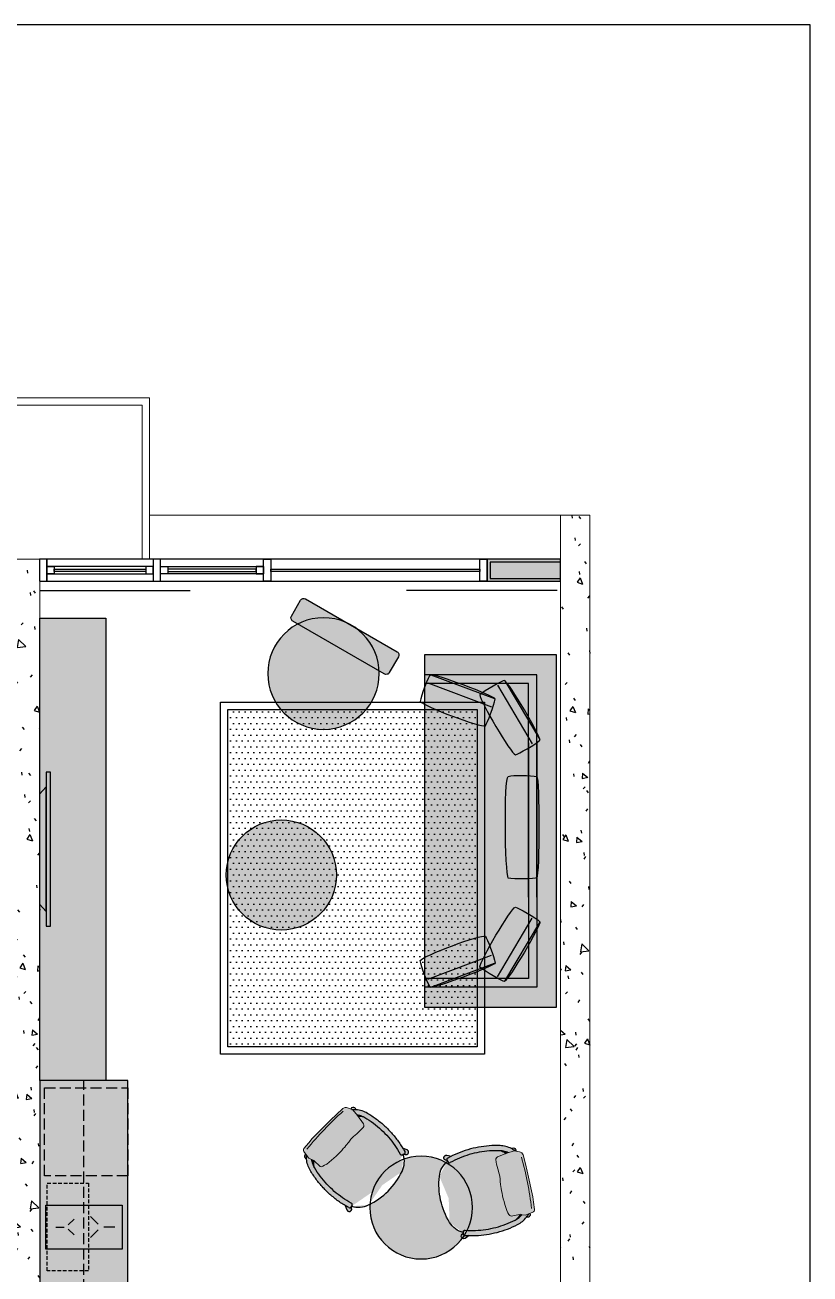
# Model space of a CAD drawing. Header units: millimetres. Extents: x 138979 to 257434, y 2210 to 57479.
# Drawn here: x 213472 to 218821, y 48970 to 57479 of the extents above; entities that cross this region are included whole.
import ezdxf

# ---------------------------------------------------------------- set-up
doc = ezdxf.new("R2010")
doc.units = ezdxf.units.MM
doc.linetypes.add('( Hidden )', pattern=[0.375, 0.25, -0.125])
doc.linetypes.add('DASH', pattern=[0.35, 0.25, -0.1])
for name, color, linetype, lineweight in [('FLOOR', 6, 'Continuous', 9), ('WALL-EXTCUT', 1, 'Continuous', 9), ('WALL-RETCUT-1', 1, 'Continuous', 25)]:
    doc.layers.add(name, color=color, linetype=linetype, lineweight=lineweight)
for name, color, linetype in [('GAR RCP', 8, 'Continuous'), ('GAR-FFE', 1, 'Continuous'), ('GAR-WINDOW', 4, 'Continuous')]:
    doc.layers.add(name, color=color, linetype=linetype)
doc.layers.get('GAR RCP').off()
doc.linetypes.add('BATTING', pattern='A,0.00254,-2.54,[134,ltypeshp.shx,S=2.54,R=0,X=-2.54,Y=0],-5.08,[134,ltypeshp.shx,S=2.54,R=180,X=2.54,Y=0],-2.54', length=10.16254)

# ---------------------------------------------------------------- blocks, each defined once
blk = doc.blocks.new('tv')
at = {"layer": 'GAR-FFE', "true_color": 0xffffff}
h = blk.add_hatch(color=7, dxfattribs=at)
h.dxf.hatch_style = 1
h.paths.add_polyline_path([(-50135.2, -61402.1), (-50135.2, -61432.1), (-49085.2, -61432.1), (-49085.2, -61402.1)])
h.paths.add_polyline_path([(-50035.2, -61432.1), (-49985.2, -61477.1), (-49235.2, -61477.1), (-49185.2, -61432.1)])
at = {"layer": 'GAR-FFE', "color": 8}
for points in [[(-50135.2, -61432.1), (-49085.2, -61432.1), (-49085.2, -61402.1), (-50135.2, -61402.1)], [(-49985.2, -61477.1), (-49235.2, -61477.1), (-49185.2, -61432.1), (-50035.2, -61432.1)]]:
    blk.add_lwpolyline(points, close=True, dxfattribs=at)
blk = doc.blocks.new('A$C23cfd314')
at = {"layer": 'GAR-FFE', "true_color": 0xffffff}
h = blk.add_hatch(color=7, dxfattribs=at)
h.dxf.hatch_style = 1
edge = h.paths.add_edge_path()
edge.add_arc((113.5, 48.4), 65, 155.81742, 169.50664)
edge.add_line((49.6, 60.3), (42.6, 57.3))
edge.add_ellipse((49.2, 41.7), major_axis=(6.6, -15.7), ratio=0.998049, start_angle=180, end_angle=360)
edge.add_line((55.8, 26), (85.8, 38.7))
edge.add_spline(control_points=[(85.8, 38.7), (100.5, 35), (115.3, 31.8), (154.6, 24.8), (179.1, 21.7), (228.4, 18.3), (253.2, 17.9), (302.6, 19.7), (327.2, 22), (376.1, 29.1), (400.4, 34), (424.3, 40.2)], knot_values=[2.898136, 2.898136, 2.898136, 2.898136, 2.964016, 2.964016, 3.071487, 3.071487, 3.178959, 3.178959, 3.28643, 3.28643, 3.393902, 3.393902, 3.393902, 3.393902], degree=3, periodic=0)
edge.add_spline(control_points=[(424.3, 40.2), (437.4, 43.5), (450, 48.4), (474, 60.7), (485.2, 68.2), (502.2, 82.6), (508.5, 88.8), (514.3, 95.3)], knot_values=[3.393902, 3.393902, 3.393902, 3.393902, 3.618366, 3.618366, 3.842831, 3.842831, 3.989145, 3.989145, 3.989145, 3.989145], degree=3, periodic=0)
edge.add_line((497.1, 78.2), (498, 77.6))
edge.add_ellipse((507.2, 91.9), major_axis=(9.2, 14.3), ratio=0.992115, start_angle=180, end_angle=320.11243)
edge.add_line((523.4, 97.1), (544.8, 101.2))
edge.add_arc((542.9, 117), 15.9, 276.83963, 353.17488)
edge.add_line((558.6, 115.1), (563.3, 165.9))
edge.add_line((563.3, 165.9), (567.9, 203.2))
edge.add_line((567.9, 203.2), (568, 381.7))
edge.add_line((568, 381.7), (566.8, 432.6))
edge.add_line((566.8, 432.6), (564.1, 496.5))
edge.add_arc((534.4, 493.3), 29.9, 366.21275, 430.73757)
edge.add_line((544.3, 521.5), (522.1, 531.3))
edge.add_ellipse((507.3, 539.6), major_axis=(9.2, -14.3), ratio=0.992115, start_angle=28.28444, end_angle=90.14941)
edge.add_ellipse((507.2, 539.7), major_axis=(-9.2, 14.3), ratio=0.992115, start_angle=269.85059, end_angle=360)
edge.add_line((498, 554), (497, 553.4))
edge.add_spline(control_points=[(516.5, 533.8), (510.1, 541.3), (503.1, 548.3), (485.2, 563.4), (474, 570.9), (450, 583.3), (437.4, 588.1), (424.3, 591.5)], knot_values=[5.417489, 5.417489, 5.417489, 5.417489, 5.581947, 5.581947, 5.806412, 5.806412, 6.030876, 6.030876, 6.030876, 6.030876], degree=3, periodic=0)
edge.add_spline(control_points=[(424.3, 591.5), (400.4, 597.6), (376.1, 602.5), (327.2, 609.7), (302.6, 611.9), (253.2, 613.8), (228.4, 613.4), (179.1, 609.9), (154.6, 606.8), (115.3, 599.8), (100.5, 596.6), (85.8, 593)], knot_values=[6.030876, 6.030876, 6.030876, 6.030876, 6.138348, 6.138348, 6.245819, 6.245819, 6.353291, 6.353291, 6.460762, 6.460762, 6.526642, 6.526642, 6.526642, 6.526642], degree=3, periodic=0)
edge.add_line((85.8, 593), (54.8, 606.1))
edge.add_spline(control_points=[(55.8, 605.6), (54.4, 606.2), (53, 606.6), (49.7, 607.1), (47.9, 607), (44.3, 606.4), (42.6, 605.7), (39.4, 604), (37.9, 602.9), (35.5, 600.2), (34.5, 598.7), (33, 595.4), (32.5, 593.6), (32.1, 590), (32.2, 588.2), (32.9, 584.6), (33.6, 582.9), (35.4, 579.8), (36.6, 578.4), (39.3, 576), (40.9, 575), (42.6, 574.3)], knot_values=[3.539917, 3.539917, 3.539917, 3.539917, 3.801201, 3.801201, 4.121023, 4.121023, 4.441127, 4.441127, 4.761471, 4.761471, 5.08192, 5.08192, 5.402296, 5.402296, 5.72245, 5.72245, 6.042321, 6.042321, 6.36196, 6.36196, 6.68151, 6.68151, 6.68151, 6.68151], degree=3, periodic=0)
edge.add_line((42.6, 574.3), (49.6, 571.4))
edge.add_arc((113.5, 583.2), 65, 190.49336, 203.83826)
edge.add_spline(control_points=[(54, 556.9), (54.1, 556.8), (54.1, 556.7), (54.2, 556.5), (54.3, 556.4), (54.5, 556), (54.6, 555.7), (55.1, 555), (55.4, 554.5), (56.7, 553.3), (57.2, 552.9), (58.5, 552.1), (59, 551.8), (60.7, 551.2), (63.5, 550.6), (68, 551.9)], knot_values=[1.268875, 1.268875, 1.268875, 1.268875, 1.293294, 1.293294, 1.317713, 1.317713, 1.342133, 1.342133, 1.366552, 1.366552, 1.37702, 1.37702, 1.382899, 1.382899, 1.390971, 1.390971, 1.390971, 1.390971], degree=3, periodic=0)
edge.add_spline(control_points=[(67.9, 551.9), (90.5, 558.5), (113.3, 563.9), (159.5, 572.2), (182.8, 575.1), (229.6, 578.4), (253.1, 578.7), (300, 577), (323.4, 574.8), (369.8, 568.1), (392.9, 563.4), (415.6, 557.6)], knot_values=[6.030876, 6.030876, 6.030876, 6.030876, 6.138348, 6.138348, 6.245819, 6.245819, 6.353291, 6.353291, 6.460762, 6.460762, 6.568233, 6.568233, 6.568233, 6.568233], degree=3, periodic=0)
edge.add_spline(control_points=[(415.6, 557.6), (418.9, 556.7), (422.2, 555.7), (425.5, 554.7)], knot_values=[5.959729, 5.959729, 5.959729, 5.959729, 6.030876, 6.030876, 6.030876, 6.030876], degree=3, periodic=0)
edge.add_ellipse((337.6, 426.6), major_axis=(0, 155.4), ratio=0.999391, start_angle=312.22805, end_angle=325.5322, ccw=False)
edge.add_line((452.6, 531), (390.8, 520.2))
edge.add_spline(control_points=[(390.8, 520.2), (378.5, 517.5), (373.3, 504.2), (374.3, 491.1)], knot_values=[0, 0, 0, 0, 28.416842, 28.416842, 28.416842, 28.416842], degree=3, periodic=0)
edge.add_spline(control_points=[(374.3, 491.1), (374.3, 491.1), (374.1, 432.3), (380.2, 390.1), (365.7, 321), (366.8, 207.4), (373.3, 149.9)], knot_values=[0, 0, 0, 0, 1, 2, 3, 4, 4, 4, 4], degree=3, periodic=0)
edge.add_spline(control_points=[(373.2, 149.3), (381.8, 127.2), (380.4, 109.8), (394.4, 105.7)], knot_values=[0, 0, 0, 0, 30.05601, 30.05601, 30.05601, 30.05601], degree=3, periodic=0)
edge.add_line((394.4, 105.7), (453.3, 104.4))
edge.add_line((453.3, 104.4), (455.3, 103.7))
edge.add_ellipse((337.6, 205.1), major_axis=(0, -155.4), ratio=0.999391, start_angle=34.4678, end_angle=49.28609, ccw=False)
edge.add_spline(control_points=[(425.5, 77), (422.2, 75.9), (418.9, 74.9), (415.6, 74.1)], knot_values=[3.393902, 3.393902, 3.393902, 3.393902, 3.465049, 3.465049, 3.465049, 3.465049], degree=3, periodic=0)
edge.add_spline(control_points=[(415.6, 74.1), (392.9, 68.2), (369.8, 63.6), (323.4, 56.8), (300, 54.7), (253.1, 52.9), (229.6, 53.3), (182.8, 56.6), (159.5, 59.5), (113.3, 67.8), (90.5, 73.1), (68, 79.7)], knot_values=[2.856621, 2.856621, 2.856621, 2.856621, 2.964092, 2.964092, 3.071564, 3.071564, 3.179035, 3.179035, 3.286506, 3.286506, 3.393902, 3.393902, 3.393902, 3.393902], degree=3, periodic=0)
edge.add_spline(control_points=[(68, 79.7), (63.5, 81.1), (60.7, 80.5), (59, 79.8), (58.5, 79.6), (57.2, 78.8), (56.7, 78.3), (55.4, 77.1), (55.1, 76.6), (54.6, 75.9), (54.5, 75.7), (54.3, 75.3), (54.2, 75.1), (54.1, 74.9), (54.1, 74.8), (54, 74.7)], knot_values=[1.268875, 1.268875, 1.268875, 1.268875, 1.276947, 1.276947, 1.282826, 1.282826, 1.293294, 1.293294, 1.317713, 1.317713, 1.342133, 1.342133, 1.366552, 1.366552, 1.390971, 1.390971, 1.390971, 1.390971], degree=3, periodic=0)
edge = h.paths.add_edge_path(flags=16)
edge.add_spline(control_points=[(49.2, 58.4), (49.2, 58.4), (49.2, 58.4), (49.2, 58.3), (49.2, 58.2), (49.2, 57.9), (49.2, 57.7), (49.1, 57.2), (49.1, 56.9), (49.1, 56), (49.2, 55.4), (49.6, 53.9), (49.8, 53.2), (50.6, 51.6), (51, 50.9), (52.3, 49.5), (53.4, 47.7), (58.1, 46.2)], knot_values=[4.541312, 4.541312, 4.541312, 4.541312, 4.545308, 4.545308, 4.569728, 4.569728, 4.594147, 4.594147, 4.618566, 4.618566, 4.639241, 4.639241, 4.650376, 4.650376, 4.657683, 4.657683, 4.663408, 4.663408, 4.663408, 4.663408], degree=3, periodic=0)
edge = h.paths.add_edge_path(flags=16)
edge.add_spline(control_points=[(49.2, 573.2), (49.2, 573.2), (49.2, 573.2), (49.2, 573.4), (49.2, 573.5), (49.2, 573.8), (49.2, 573.9), (49.1, 574.4), (49.1, 574.7), (49.1, 575.7), (49.2, 576.2), (49.6, 577.8), (49.8, 578.5), (50.6, 580.1), (51, 580.8), (52.3, 582.2), (53.4, 583.9), (58.1, 585.5)], knot_values=[4.541312, 4.541312, 4.541312, 4.541312, 4.545308, 4.545308, 4.569728, 4.569728, 4.594147, 4.594147, 4.618566, 4.618566, 4.639241, 4.639241, 4.650376, 4.650376, 4.657683, 4.657683, 4.663408, 4.663408, 4.663408, 4.663408], degree=3, periodic=0)
h = blk.add_hatch(color=7, dxfattribs=at)
h.dxf.hatch_style = 1
edge = h.paths.add_edge_path()
edge.add_spline(control_points=[(58.1, 46.2), (67.3, 43.5), (76.5, 41), (85.8, 38.7)], knot_values=[2.856544, 2.856544, 2.856544, 2.856544, 2.898136, 2.898136, 2.898136, 2.898136], degree=3, periodic=0)
edge.add_line((85.8, 38.7), (55.8, 26))
edge.add_ellipse((49.2, 41.7), major_axis=(6.6, -15.7), ratio=0.998049, start_angle=180, end_angle=360, ccw=False)
edge.add_line((42.6, 57.3), (49.6, 60.3))
edge.add_arc((113.5, 48.4), 65, 169.50664, 171.16943)
edge.add_spline(control_points=[(49.2, 58.4), (49.2, 58.4), (49.2, 58.4), (49.2, 58.3), (49.2, 58.2), (49.2, 57.9), (49.2, 57.7), (49.1, 57.2), (49.1, 56.9), (49.1, 56), (49.2, 55.4), (49.6, 53.9), (49.8, 53.2), (50.6, 51.6), (51, 50.9), (52.3, 49.5), (53.4, 47.7), (58.1, 46.2)], knot_values=[4.541312, 4.541312, 4.541312, 4.541312, 4.545308, 4.545308, 4.569728, 4.569728, 4.594147, 4.594147, 4.618566, 4.618566, 4.639241, 4.639241, 4.650376, 4.650376, 4.657683, 4.657683, 4.663408, 4.663408, 4.663408, 4.663408], degree=3, periodic=0)
edge = h.paths.add_edge_path()
edge.add_spline(control_points=[(42.6, 574.3), (40.9, 575), (39.3, 576), (36.6, 578.4), (35.4, 579.8), (33.6, 582.9), (32.9, 584.6), (32.2, 588.2), (32.1, 590), (32.5, 593.6), (33, 595.4), (34.5, 598.7), (35.5, 600.2), (37.9, 602.9), (39.4, 604), (42.6, 605.7), (44.3, 606.4), (47.9, 607), (49.7, 607.1), (53, 606.6), (54.4, 606.2), (55.8, 605.6)], knot_values=[3.539917, 3.539917, 3.539917, 3.539917, 3.859467, 3.859467, 4.179106, 4.179106, 4.498977, 4.498977, 4.819131, 4.819131, 5.139507, 5.139507, 5.459956, 5.459956, 5.7803, 5.7803, 6.100404, 6.100404, 6.420226, 6.420226, 6.68151, 6.68151, 6.68151, 6.68151], degree=3, periodic=0)
edge.add_line((55.8, 605.6), (85.8, 593))
edge.add_spline(control_points=[(85.8, 593), (76.5, 590.7), (67.3, 588.2), (58.1, 585.5)], knot_values=[6.526642, 6.526642, 6.526642, 6.526642, 6.568233, 6.568233, 6.568233, 6.568233], degree=3, periodic=0)
edge.add_spline(control_points=[(58.1, 585.5), (53.4, 583.9), (52.3, 582.2), (51, 580.8), (50.6, 580.1), (49.8, 578.5), (49.6, 577.8), (49.2, 576.2), (49.1, 575.7), (49.1, 574.7), (49.1, 574.4), (49.2, 573.9), (49.2, 573.8), (49.2, 573.5), (49.2, 573.4), (49.2, 573.2), (49.2, 573.2), (49.2, 573.2)], knot_values=[4.541312, 4.541312, 4.541312, 4.541312, 4.547037, 4.547037, 4.554345, 4.554345, 4.565479, 4.565479, 4.586154, 4.586154, 4.610574, 4.610574, 4.634993, 4.634993, 4.659412, 4.659412, 4.663408, 4.663408, 4.663408, 4.663408], degree=3, periodic=0)
edge.add_arc((113.5, 583.2), 65, 188.65076, 190.49336)
edge.add_line((49.6, 571.4), (42.6, 574.3))
h = blk.add_hatch(color=7, dxfattribs=at)
h.dxf.hatch_style = 1
edge = h.paths.add_edge_path()
edge.add_spline(control_points=[(67.9, 551.9), (90.5, 558.5), (113.3, 563.9), (159.5, 572.2), (182.8, 575.1), (229.6, 578.4), (253.1, 578.7), (300, 577), (323.4, 574.8), (369.8, 568.1), (392.9, 563.4), (415.6, 557.6)], knot_values=[6.030876, 6.030876, 6.030876, 6.030876, 6.138348, 6.138348, 6.245819, 6.245819, 6.353291, 6.353291, 6.460762, 6.460762, 6.568233, 6.568233, 6.568233, 6.568233], degree=3, periodic=0)
edge.add_spline(control_points=[(415.6, 557.6), (418.9, 556.7), (422.2, 555.7), (425.5, 554.7)], knot_values=[5.959729, 5.959729, 5.959729, 5.959729, 6.030876, 6.030876, 6.030876, 6.030876], degree=3, periodic=0)
edge.add_ellipse((337.6, 426.6), major_axis=(0, 155.4), ratio=0.999391, start_angle=312.22805, end_angle=325.5322, ccw=False)
edge.add_line((452.6, 531), (390.8, 520.2))
edge.add_spline(control_points=[(390.8, 520.2), (378.5, 517.5), (373.3, 504.2), (374.3, 491.1)], knot_values=[0, 0, 0, 0, 28.416842, 28.416842, 28.416842, 28.416842], degree=3, periodic=0)
edge.add_spline(control_points=[(374.3, 491.1), (374.3, 491.1), (374.1, 432.3), (380.2, 390.1), (365.7, 321), (366.8, 207.4), (373.3, 149.9)], knot_values=[0, 0, 0, 0, 1, 2, 3, 4, 4, 4, 4], degree=3, periodic=0)
edge.add_spline(control_points=[(373.2, 149.3), (381.8, 127.2), (380.4, 109.8), (394.4, 105.7)], knot_values=[0, 0, 0, 0, 30.05601, 30.05601, 30.05601, 30.05601], degree=3, periodic=0)
edge.add_line((394.4, 105.7), (453.3, 104.4))
edge.add_line((453.3, 104.4), (455.3, 103.7))
edge.add_ellipse((337.6, 205.1), major_axis=(0, -155.4), ratio=0.999391, start_angle=34.4678, end_angle=49.28609, ccw=False)
edge.add_spline(control_points=[(425.5, 77), (422.2, 75.9), (418.9, 74.9), (415.6, 74.1)], knot_values=[3.393902, 3.393902, 3.393902, 3.393902, 3.465049, 3.465049, 3.465049, 3.465049], degree=3, periodic=0)
edge.add_spline(control_points=[(415.6, 74.1), (392.9, 68.2), (369.8, 63.6), (323.4, 56.8), (300, 54.7), (253.1, 52.9), (229.6, 53.3), (182.8, 56.6), (159.5, 59.5), (113.3, 67.8), (90.5, 73.1), (68, 79.7)], knot_values=[2.856621, 2.856621, 2.856621, 2.856621, 2.964092, 2.964092, 3.071564, 3.071564, 3.179035, 3.179035, 3.286506, 3.286506, 3.393902, 3.393902, 3.393902, 3.393902], degree=3, periodic=0)
edge.add_spline(control_points=[(68, 79.7), (63.5, 81.1), (60.7, 80.5), (59, 79.8), (58.5, 79.6), (57.2, 78.8), (56.7, 78.3), (55.4, 77.1), (55.1, 76.6), (54.6, 75.9), (54.5, 75.7), (54.3, 75.3), (54.2, 75.1), (54.1, 74.9), (54.1, 74.8), (54, 74.7)], knot_values=[1.268875, 1.268875, 1.268875, 1.268875, 1.276947, 1.276947, 1.282826, 1.282826, 1.293294, 1.293294, 1.317713, 1.317713, 1.342133, 1.342133, 1.366552, 1.366552, 1.390971, 1.390971, 1.390971, 1.390971], degree=3, periodic=0)
edge.add_arc((113.5, 48.4), 65, 155.47155, 163.41429)
edge.add_ellipse((122.4, 205.1), major_axis=(0, -155.4), ratio=0.999391, start_angle=288.77952, end_angle=332.71117, ccw=False)
edge.add_ellipse((447.9, 315.8), major_axis=(0, 499.4), ratio=0.999391, start_angle=71.22048, end_angle=108.77952, ccw=False)
edge.add_ellipse((122.4, 426.6), major_axis=(0, 155.4), ratio=0.999391, start_angle=27.28883, end_angle=71.22048, ccw=False)
edge.add_arc((113.5, 583.2), 65, 196.58571, 203.83826)
edge.add_spline(control_points=[(54, 556.9), (54.1, 556.8), (54.1, 556.7), (54.2, 556.5), (54.3, 556.4), (54.5, 556), (54.6, 555.7), (55.1, 555), (55.4, 554.5), (56.7, 553.3), (57.2, 552.9), (58.5, 552.1), (59, 551.8), (60.7, 551.2), (63.5, 550.6), (68, 551.9)], knot_values=[1.268875, 1.268875, 1.268875, 1.268875, 1.293294, 1.293294, 1.317713, 1.317713, 1.342133, 1.342133, 1.366552, 1.366552, 1.37702, 1.37702, 1.382899, 1.382899, 1.390971, 1.390971, 1.390971, 1.390971], degree=3, periodic=0)
h = blk.add_hatch(color=7, dxfattribs=at)
h.dxf.hatch_style = 1
edge = h.paths.add_edge_path()
edge.add_spline(control_points=[(425.5, 554.7), (432.5, 552.3), (439.3, 549.4), (452.9, 542.4), (459.7, 538.2), (466, 533.5)], knot_values=[5.643126, 5.643126, 5.643126, 5.643126, 5.796443, 5.796443, 5.959729, 5.959729, 5.959729, 5.959729], degree=3, periodic=0)
edge.add_line((466, 533.5), (464.6, 532.6))
edge.add_line((464.6, 532.6), (458.6, 532))
edge.add_line((458.6, 532), (452.6, 531))
edge.add_ellipse((337.6, 426.6), major_axis=(0, 155.4), ratio=0.999391, start_angle=312.22805, end_angle=325.5322)
h = blk.add_hatch(color=7, dxfattribs=at)
h.dxf.hatch_style = 1
edge = h.paths.add_edge_path()
edge.add_line((455.3, 103.7), (459.8, 102.2))
edge.add_line((459.8, 102.2), (459.9, 102))
edge.add_line((459.9, 102), (466, 98.2))
edge.add_spline(control_points=[(466, 98.2), (459.7, 93.5), (452.9, 89.3), (439.3, 82.2), (432.5, 79.3), (425.5, 77)], knot_values=[3.465049, 3.465049, 3.465049, 3.465049, 3.628335, 3.628335, 3.781652, 3.781652, 3.781652, 3.781652], degree=3, periodic=0)
edge.add_ellipse((337.6, 205.1), major_axis=(0, -155.4), ratio=0.999391, start_angle=34.4678, end_angle=49.28609)
at = {"layer": 'GAR-FFE'}
for p, q in [((55.8, 605.6), (85.8, 593)), ((49.6, 571.4), (42.6, 574.3)), ((464.6, 532.6), (466, 533.5)), ((498, 554), (497.1, 553.4)), ((459.9, 102), (459.8, 102.2)), ((459.8, 102.2), (459.9, 102)), ((466, 98.2), (459.9, 102)), ((49.6, 60.3), (42.6, 57.3)), ((85.8, 38.7), (55.8, 26)), ((497.1, 78.3), (498, 77.6))]:
    blk.add_line(p, q, dxfattribs=at)
at = {"layer": 'GAR-FFE', "lineweight": 9}
for p, q in [((458.6, 532), (390.8, 520.2)), ((458.6, 532), (509.9, 536.8)), ((509.9, 536.8), (544.3, 521.5)), ((564.1, 496.5), (566.8, 432.6)), ((566.8, 432.6), (568, 381.7)), ((568, 381.7), (567.9, 203.2)), ((567.9, 203.2), (563.3, 165.9)), ((394.4, 105.7), (453.3, 104.4)), ((488.1, 92.2), (453.3, 104.4)), ((544.8, 101.2), (502.7, 93.1)), ((563.3, 165.9), (558.6, 115.1))]:
    blk.add_line(p, q, dxfattribs=at)
at = {"layer": 'GAR-FFE'}
for centre, start, end in [((113.5, 583.2), 188.83057, 203.83826), ((113.5, 48.4), 156.16174, 171.16943)]:
    blk.add_arc(centre, 65, start, end, dxfattribs=at)
at = {"layer": 'GAR-FFE', "lineweight": 9}
for centre, radius, start, end in [((534.4, 493.3), 29.9, 6.21275, 70.73757), ((-1840.4, 357.9), 2393.3, 354.46435, 3.01267), ((542.9, 117), 15.9, 276.83963, 353.17488)]:
    blk.add_arc(centre, radius, start, end, dxfattribs=at)
at = {"layer": 'GAR-FFE', "extrusion": (0, 0, -1)}
for centre, major_axis, ratio, start_param, end_param in [((122.4, 426.6), (0, 155.4), 0.999391, 5.040153, 5.806923), ((337.6, 426.6), (0, -155.4), 0.999391, 3.743152, 3.97537), ((337.6, 426.6), (0, 155.4), 0.999391, 0.60156, 0.833778), ((507.2, 539.7), (-9.2, 14.3), 0.992115, 0, 1.573404), ((507.3, 539.6), (9.2, -14.3), 0.992115, 4.709781, 5.789529), ((447.9, 315.8), (0, 499.4), 0.999391, 4.384625, 5.040153), ((122.4, 205.1), (0, 155.4), 0.999391, 3.617873, 4.384625), ((122.4, 205.1), (0, -155.4), 0.999391, 0.47628, 1.243032), ((337.6, 205.1), (0, -155.4), 0.999391, 5.422981, 5.681626), ((507.2, 91.9), (9.2, 14.3), 0.992115, 0.69617, 3.141593), ((49.2, 41.7), (6.6, -15.7), 0.998049, 0, 3.141593)]:
    blk.add_ellipse(centre, major_axis=major_axis, ratio=ratio, start_param=start_param, end_param=end_param, dxfattribs=at)
at = {"layer": 'GAR-FFE'}
for points, knots in [([(42.6, 574.3), (40.9, 575), (39.3, 576), (36.6, 578.4), (35.4, 579.8), (33.6, 582.9), (32.9, 584.6), (32.2, 588.2), (32.1, 590), (32.5, 593.6), (33, 595.4), (34.5, 598.7), (35.5, 600.2), (37.9, 602.9), (39.4, 604), (42.6, 605.7), (44.3, 606.4), (47.9, 607), (49.7, 607.1), (53, 606.6), (54.4, 606.2), (55.8, 605.6)], [3.539917, 3.539917, 3.539917, 3.539917, 3.859467, 3.859467, 4.179106, 4.179106, 4.498977, 4.498977, 4.819131, 4.819131, 5.139507, 5.139507, 5.459956, 5.459956, 5.7803, 5.7803, 6.100404, 6.100404, 6.420226, 6.420226, 6.68151, 6.68151, 6.68151, 6.68151]), ([(424.3, 591.5), (400.4, 597.6), (376.1, 602.5), (327.2, 609.7), (302.6, 611.9), (253.2, 613.8), (228.4, 613.4), (179.1, 609.9), (154.6, 606.8), (105.9, 598.1), (81.8, 592.4), (58.1, 585.5)], [6.0308764, 6.0308764, 6.0308764, 6.0308764, 6.1383478, 6.1383478, 6.2458192, 6.2458192, 6.3532907, 6.3532907, 6.4607621, 6.4607621, 6.5682335, 6.5682335, 6.5682335, 6.5682335]), ([(58.1, 585.5), (53.4, 583.9), (52.3, 582.2), (51, 580.8), (50.6, 580.1), (49.8, 578.5), (49.6, 577.8), (49.2, 576.2), (49.1, 575.7), (49.1, 574.7), (49.1, 574.4), (49.2, 573.9), (49.2, 573.8), (49.2, 573.5), (49.2, 573.4), (49.2, 573.2), (49.2, 573.2), (49.2, 573.2)], [4.5413122, 4.5413122, 4.5413122, 4.5413122, 4.5470374, 4.5470374, 4.5543446, 4.5543446, 4.5654793, 4.5654793, 4.5861544, 4.5861544, 4.6105736, 4.6105736, 4.6349929, 4.6349929, 4.6594121, 4.6594121, 4.6634084, 4.6634084, 4.6634084, 4.6634084]), ([(54, 556.9), (54.1, 556.8), (54.1, 556.7), (54.2, 556.5), (54.3, 556.4), (54.5, 556), (54.6, 555.7), (55.1, 555), (55.4, 554.5), (56.7, 553.3), (57.2, 552.9), (58.5, 552.1), (59, 551.8), (60.7, 551.2), (63.5, 550.6), (68, 551.9)], [1.2688748, 1.2688748, 1.2688748, 1.2688748, 1.2932941, 1.2932941, 1.3177133, 1.3177133, 1.3421326, 1.3421326, 1.3665518, 1.3665518, 1.3770202, 1.3770202, 1.3828989, 1.3828989, 1.390971, 1.390971, 1.390971, 1.390971]), ([(415.6, 557.6), (392.9, 563.4), (369.8, 568.1), (323.4, 574.8), (300, 577), (253.1, 578.7), (229.6, 578.4), (182.8, 575.1), (159.5, 572.2), (113.3, 563.9), (90.5, 558.5), (67.9, 551.9)], [6.0308764, 6.0308764, 6.0308764, 6.0308764, 6.1383478, 6.1383478, 6.2458192, 6.2458192, 6.3532907, 6.3532907, 6.4607621, 6.4607621, 6.5682335, 6.5682335, 6.5682335, 6.5682335]), ([(466.9, 532.8), (460.3, 537.8), (453.3, 542.2), (436.3, 551), (426.1, 554.9), (415.6, 557.6)], [5.6353629, 5.6353629, 5.6353629, 5.6353629, 5.8064118, 5.8064118, 6.0308764, 6.0308764, 6.0308764, 6.0308764]), ([(516.5, 533.8), (510.1, 541.3), (503.1, 548.3), (485.2, 563.4), (474, 570.9), (450, 583.3), (437.4, 588.1), (424.3, 591.5)], [5.4174888, 5.4174888, 5.4174888, 5.4174888, 5.5819472, 5.5819472, 5.8064118, 5.8064118, 6.0308764, 6.0308764, 6.0308764, 6.0308764]), ([(415.6, 74.1), (426.1, 76.8), (436.3, 80.7), (453.5, 89.6), (460.8, 94.2), (467.6, 99.4)], [3.3939015, 3.3939015, 3.3939015, 3.3939015, 3.6183662, 3.6183662, 3.7956701, 3.7956701, 3.7956701, 3.7956701]), ([(424.3, 40.2), (437.4, 43.5), (450, 48.4), (474, 60.7), (485.2, 68.2), (502.2, 82.6), (508.5, 88.8), (514.3, 95.3)], [3.3939015, 3.3939015, 3.3939015, 3.3939015, 3.6183662, 3.6183662, 3.8428308, 3.8428308, 3.9891452, 3.9891452, 3.9891452, 3.9891452]), ([(58.1, 46.2), (53.4, 47.7), (52.3, 49.5), (51, 50.9), (50.6, 51.6), (49.8, 53.2), (49.6, 53.9), (49.2, 55.4), (49.1, 56), (49.1, 56.9), (49.1, 57.2), (49.2, 57.7), (49.2, 57.9), (49.2, 58.2), (49.2, 58.3), (49.2, 58.4), (49.2, 58.4), (49.2, 58.4)], [4.5413122, 4.5413122, 4.5413122, 4.5413122, 4.5470374, 4.5470374, 4.5543446, 4.5543446, 4.5654793, 4.5654793, 4.5861544, 4.5861544, 4.6105736, 4.6105736, 4.6349929, 4.6349929, 4.6594121, 4.6594121, 4.6634084, 4.6634084, 4.6634084, 4.6634084]), ([(54, 74.7), (54.1, 74.8), (54.1, 74.9), (54.2, 75.1), (54.3, 75.3), (54.5, 75.7), (54.6, 75.9), (55.1, 76.6), (55.4, 77.1), (56.7, 78.3), (57.2, 78.8), (58.5, 79.6), (59, 79.8), (60.7, 80.5), (63.5, 81.1), (68, 79.7)], [1.2688748, 1.2688748, 1.2688748, 1.2688748, 1.2932941, 1.2932941, 1.3177133, 1.3177133, 1.3421326, 1.3421326, 1.3665518, 1.3665518, 1.3770202, 1.3770202, 1.3828989, 1.3828989, 1.390971, 1.390971, 1.390971, 1.390971]), ([(58.1, 46.2), (81.8, 39.2), (105.9, 33.5), (154.6, 24.8), (179.1, 21.7), (228.4, 18.3), (253.2, 17.9), (302.6, 19.7), (327.2, 22), (376.1, 29.1), (400.4, 34), (424.3, 40.2)], [2.8565445, 2.8565445, 2.8565445, 2.8565445, 2.9640159, 2.9640159, 3.0714873, 3.0714873, 3.1789587, 3.1789587, 3.2864301, 3.2864301, 3.3939015, 3.3939015, 3.3939015, 3.3939015]), ([(68, 79.7), (90.5, 73.1), (113.3, 67.8), (159.5, 59.5), (182.8, 56.6), (229.6, 53.3), (253.1, 52.9), (300, 54.7), (323.4, 56.8), (369.8, 63.6), (392.9, 68.2), (415.6, 74.1)], [2.8566208, 2.8566208, 2.8566208, 2.8566208, 2.9640159, 2.9640159, 3.0714873, 3.0714873, 3.1789587, 3.1789587, 3.2864301, 3.2864301, 3.3939015, 3.3939015, 3.3939015, 3.3939015])]:
    blk.add_open_spline(points, degree=3, knots=knots, dxfattribs=at)
at = {"layer": 'GAR-FFE', "lineweight": 9}
for points in [[(390.8, 520.2), (378.5, 517.5), (373.3, 504.2), (374.3, 491.1)], [(373.3, 149.9), (366.8, 207.4), (365.7, 321), (380.2, 390.1), (374.1, 432.3), (374.3, 491.1), (374.3, 491.1)], [(373.2, 149.3), (381.8, 127.2), (380.4, 109.8), (394.4, 105.7)], [(502.7, 93.1), (497.6, 91.6), (494.6, 91.4), (488.1, 92.2)]]:
    blk.add_open_spline(points, degree=3, dxfattribs=at)
blk = doc.blocks.new('round dining table')
at = {"layer": 'GAR-FFE', "true_color": 0xffffff}
h = blk.add_hatch(color=7, dxfattribs=at)
h.dxf.hatch_style = 1
h.paths.add_polyline_path([(153883.9, 48864.6, 1), (154583.9, 48864.6, 1)])
at = {"layer": 'GAR-FFE'}
blk.add_circle((154233.9, 48864.6), 350, dxfattribs=at)
blk = doc.blocks.new('TYPE B')
h = blk.add_hatch()
h.set_pattern_fill('FP_64', color=256, angle=-40, style=0, pattern_type=2)
h.set_pattern_definition([(320, (238477.67, 52423.16), (-38.254, -437.242), [45.72, -502.92]), (265, (238477.67, 52423.16), (458.537, 84.583), [36.576, -402.336]), (10.451, (238474.5, 52386.73), (420.28, -352.662), [38.856, -427.416]), (316.184, (238599.6, 52423.16), (-100.903, -650.59), [68.58, -754.38]), (6.636, (238591.2, 52368.95), (593.826, -569.766), [58.284, -641.124]), (261.184, (238599.6, 52423.16), (593.82, -569.77), [54.864, -603.504]), (291, (238569.1, 52362.2), (-245.437, -363.875), [45.72, -502.92]), (236, (238569.1, 52362.2), (442.052, -148.325), [36.576, -402.336]), (341.451, (238548.66, 52331.9), (196.611, -512.201), [38.856, -427.416]), (307.5, (238477.67, 52423.16), (202.9318, -7.4128), [20.117, -377.342, 20.117, -792.175]), (307.5, (238477.67, 52423.16), (202.9318, -7.4128), [-417.576, -388.315, 20.117, -383.743]), (277.5, (238477.67, 52423.16), (240.433, -160.367), [20.117, -212.75, 20.117, -522.122]), (277.5, (238477.67, 52423.16), (240.433, -160.367), [-252.984, -368.198, 20.117, -133.807]), (237.5, (238477.67, 52559.1), (-13.749, -325.4178), [20.117, -132.283, 20.117, -1086.307]), (237.5, (238477.67, 52559.1), (-13.749, -325.4178), [-172.517, -455.371, 20.117, -610.819]), (227.5, (238477.67, 52620.06), (61.024, -355.51), [20.117, -178.003, 20.117, -743.712]), (227.5, (238477.67, 52620.06), (61.024, -355.51), [-218.237, -295.656, 20.117, -427.939])])
h.paths.add_polyline_path([(246277.6, 47610.7), (246077.6, 47610.7), (246077.6, 56285.7), (246277.6, 56285.7), (246277.6, 49685)])
h = blk.add_hatch()
h.set_pattern_fill('FP_64', color=256, angle=-40, style=0, pattern_type=2)
h.set_pattern_definition([(320, (234728.68, 50673.16), (-38.254, -437.242), [45.72, -502.92]), (265, (234728.68, 50673.16), (458.537, 84.583), [36.576, -402.336]), (10.451, (234725.5, 50636.72), (420.28, -352.662), [38.856, -427.416]), (316.184, (234850.6, 50673.16), (-100.903, -650.59), [68.58, -754.38]), (6.636, (234842.2, 50618.94), (593.826, -569.766), [58.284, -641.124]), (261.184, (234850.6, 50673.16), (593.82, -569.772), [54.864, -603.504]), (291, (234820.1, 50612.2), (-245.437, -363.875), [45.72, -502.92]), (236, (234820.1, 50612.2), (442.052, -148.325), [36.576, -402.336]), (341.451, (234799.66, 50581.88), (196.611, -512.201), [38.856, -427.416]), (307.5, (234728.68, 50673.16), (202.9318, -7.4128), [20.117, -377.342, 20.117, -792.175]), (307.5, (234728.68, 50673.16), (202.9318, -7.4128), [-417.576, -388.315, 20.117, -383.743]), (277.5, (234728.68, 50673.16), (240.433, -160.367), [20.117, -212.75, 20.117, -522.122]), (277.5, (234728.68, 50673.16), (240.433, -160.367), [-252.984, -368.198, 20.117, -133.807]), (237.5, (234728.68, 50809.1), (-13.749, -325.4178), [20.117, -132.283, 20.117, -1086.307]), (237.5, (234728.68, 50809.1), (-13.749, -325.4178), [-172.517, -455.371, 20.117, -610.819]), (227.5, (234728.67, 50870.06), (61.024, -355.51), [20.117, -178.003, 20.117, -743.712]), (227.5, (234728.67, 50870.06), (61.024, -355.51), [-218.237, -295.656, 20.117, -427.939])])
h.paths.add_polyline_path([(242528.6, 49695.7), (242328.6, 49695.7), (242328.6, 55985.7), (242528.6, 55985.7)])
h = blk.add_hatch(color=9)
h.dxf.hatch_style = 1
h.paths.add_polyline_path([(246077.6, 55965.7), (245597.6, 55965.7), (245597.6, 55855.7), (246077.6, 55855.7)], flags=17)
h.paths.add_polyline_path([(246077.6, 55855.7), (245597.6, 55855.7), (245597.6, 55965.7), (246077.6, 55965.7), (246077.6, 55985.7), (245577.6, 55985.7), (245577.6, 55835.7), (246077.6, 55835.7)])
at = {"layer": 'FLOOR'}
blk.add_line((246077.6, 56285.7), (243277.6, 56285.7), dxfattribs=at)
at = {"layer": 'GAR-WINDOW'}
for points in [[(242577.6, 55985.7), (242527.6, 55985.7), (242527.6, 55835.7), (242577.6, 55835.7)], [(245577.6, 55985.7), (242577.6, 55985.7), (242577.6, 55835.7), (245577.6, 55835.7)], [(243302.6, 55885.7), (243302.6, 55935.7), (242577.6, 55935.7), (242577.6, 55885.7)], [(242627.6, 55885.7), (242577.6, 55885.7), (242577.6, 55935.7), (242627.6, 55935.7)], [(243252.6, 55902.7), (242627.6, 55902.7), (242627.6, 55918.7), (243252.6, 55918.7)], [(243252.6, 55885.7), (243302.6, 55885.7), (243302.6, 55935.7), (243252.6, 55935.7)], [(243352.6, 55985.7), (243302.6, 55985.7), (243302.6, 55835.7), (243352.6, 55835.7)], [(243352.6, 55885.7), (243352.6, 55935.7), (244052.6, 55935.7), (244052.6, 55885.7)], [(243402.6, 55885.7), (243352.6, 55885.7), (243352.6, 55935.7), (243402.6, 55935.7)], [(243402.6, 55902.7), (244002.6, 55902.7), (244002.6, 55918.7), (243402.6, 55918.7)], [(244002.6, 55885.7), (244052.6, 55885.7), (244052.6, 55935.7), (244002.6, 55935.7)], [(244052.6, 55985.7), (244102.6, 55985.7), (244102.6, 55835.7), (244052.6, 55835.7)], [(245527.6, 55902.7), (244102.6, 55902.7), (244102.6, 55918.7), (245527.6, 55918.7)], [(245527.6, 55985.7), (245577.6, 55985.7), (245577.6, 55835.7), (245527.6, 55835.7)]]:
    blk.add_lwpolyline(points, close=True, dxfattribs=at)
at = {"layer": 'WALL-EXTCUT'}
for points in [[(243277.6, 57085.7), (241477.6, 57085.7), (241477.6, 55985.7), (241527.6, 55985.7), (241527.6, 57035.7), (243227.6, 57035.7), (243227.6, 55985.7), (243277.6, 55985.7)], [(246077.6, 56285.7), (246277.6, 56285.7), (246277.6, 47610.7), (246077.6, 47610.7)], [(242328.6, 55985.7), (242528.6, 55985.7), (242528.6, 49695.7), (242328.6, 49695.7)]]:
    blk.add_lwpolyline(points, close=True, dxfattribs=at)
at = {"layer": 'WALL-RETCUT-1'}
for points in [[(246077.6, 55985.7), (245577.6, 55985.7), (245577.6, 55835.7), (246077.6, 55835.7)], [(246077.6, 55965.7), (245597.6, 55965.7), (245597.6, 55855.7), (246077.6, 55855.7)]]:
    blk.add_lwpolyline(points, close=True, dxfattribs=at)
blk = doc.blocks.new('Hob01')
at = {"true_color": 0xffffff}
h = blk.add_hatch(color=7, dxfattribs=at)
h.dxf.hatch_style = 1
h.paths.add_polyline_path([(201803.6, 47860.9), (201283.6, 47860.9), (201283.6, 47560.9), (201803.6, 47560.9)])
at = {"layer": 'GAR-FFE'}
for p, q in [((201446.1, 47729.7), (201499.1, 47782.7)), ((201650.4, 47725), (201610.7, 47764.8)), ((201333.6, 47710.9), (201408.6, 47710.9)), ((201446.1, 47692.2), (201499.1, 47639.1)), ((201650.4, 47696.9), (201610.7, 47657.1)), ((201734.8, 47710.9), (201678.6, 47710.9))]:
    blk.add_line(p, q, dxfattribs=at)
blk.add_lwpolyline([(201283.6, 47860.9), (201283.6, 47560.9), (201803.6, 47560.9), (201803.6, 47860.9)], close=True, dxfattribs=at)
blk = doc.blocks.new('lounge chair D')
at = {"layer": 'GAR-FFE', "true_color": 0xffffff}
h = blk.add_hatch(color=7, dxfattribs=at)
h.dxf.hatch_style = 1
h.paths.add_polyline_path([(157511.6, -63791.4, 0.414214), (157536.6, -63766.4), (157536.6, -63641.4, 0.414214), (157511.6, -63616.4), (156791.6, -63616.4, 0.414214), (156766.6, -63641.4), (156766.6, -63766.4, 0.414214), (156791.6, -63791.4)])
h = blk.add_hatch(color=7, dxfattribs=at)
h.dxf.hatch_style = 1
h.paths.add_polyline_path([(156771.6, -63996.4, 1), (157531.6, -63996.4, 1)])
at = {"layer": 'GAR-FFE'}
blk.add_lwpolyline([(156766.6, -63641.4), (156766.6, -63766.4, 0.414214), (156791.6, -63791.4), (157511.6, -63791.4, 0.414214), (157536.6, -63766.4), (157536.6, -63641.4, 0.414214), (157511.6, -63616.4), (156791.6, -63616.4, 0.414214)], format="xyb", close=True, dxfattribs=at)
blk.add_circle((157151.6, -63996.4), 380, dxfattribs=at)

msp = doc.modelspace()

# ---------------------------------------------------------------- hatches: boundary and pattern name
at = {"layer": 'GAR-FFE', "true_color": 0xffffff}
h = msp.add_hatch(color=7, dxfattribs=at)
h.dxf.hatch_style = 1
h.paths.add_polyline_path([(213572.2, 53439.2), (214022.2, 53439.2), (214022.2, 50289.4), (213572.2, 50289.4)])
h = msp.add_hatch(color=7, dxfattribs=at)
h.dxf.hatch_style = 1
h.paths.add_polyline_path([(217093.4, 53188.6), (217093.4, 50788.6), (216193.4, 50788.6), (216193.4, 53188.6)])
at = {"layer": 'GAR-FFE'}
h = msp.add_hatch(dxfattribs=at)
h.set_pattern_fill('DOTS', color=8, scale=25)
h.set_pattern_definition([(0, (32171.26, 4778.64), (19.84375, 39.6875), [0, -39.6875])])
h.paths.add_polyline_path([(214853.1, 52817), (216553.1, 52817), (216553.1, 50517), (214853.1, 50517)])
at = {"layer": 'GAR-FFE', "true_color": 0xffffff}
h = msp.add_hatch(color=7, dxfattribs=at)
h.dxf.hatch_style = 1
edge = h.paths.add_edge_path()
edge.add_arc((215218.4, 51688.6), 375, -180, 180, ccw=False)
h = msp.add_hatch(color=7, dxfattribs=at)
h.dxf.hatch_style = 1
h.paths.add_polyline_path([(213572.2, 50289.4), (213572.2, 47799.4), (214172.2, 47799.4), (214172.2, 50289.4)])
h = msp.add_hatch(color=7, dxfattribs=at)
h.dxf.hatch_style = 1
h.paths.add_polyline_path([(213604.2, 49639.4), (213604.2, 50239.4), (214172.2, 50239.4), (214172.2, 49639.4)])

# ---------------------------------------------------------------- linework, layer by layer
at = {"layer": 'Defpoints'}
msp.add_lwpolyline([(207321.2, 42629.2), (218821.2, 42629.2), (218821.2, 57479.2), (207321.2, 57479.2)], close=True, dxfattribs=at)
at = {"layer": 'GAR-FFE', "linetype": 'BATTING', "ltscale": 5}
for points in [[(213571.2, 53626.8), (214597.2, 53626.8)], [(217098.5, 53626.8), (216072.6, 53626.8)]]:
    msp.add_lwpolyline(points, dxfattribs=at)
at = {"layer": 'GAR-FFE'}
for points in [[(214022.2, 53439.2), (214022.2, 50289.4), (213572.2, 50289.4), (213572.2, 53439.2)], [(216603.1, 50467), (214803.1, 50467), (214803.1, 52867), (216603.1, 52867)], [(214172.2, 47799.4), (214172.2, 50289.4), (213572.2, 50289.4), (213572.2, 47799.4)]]:
    msp.add_lwpolyline(points, close=True, dxfattribs=at)
for points in [[(217093.4, 51815.3), (217093.4, 53188.6), (216193.4, 53188.6), (216193.4, 50788.6), (217093.4, 50788.6), (217093.4, 51815.3)], [(216960.2, 51538.6), (216960.2, 53051.8), (216193.4, 53051.8)], [(216236.8, 53052.1), (216672, 52889.9)], [(216742.5, 53011.4), (216979, 52611.7)], [(216902, 51538.6), (216902, 52993.6), (216193.4, 52993.6)], [(216216.5, 52997.6), (216651.6, 52835.3)], [(216692.4, 52981.7), (216928.9, 52582.1)], [(216960.2, 52588.6), (216960.2, 50925.4), (216193.4, 50925.4)], [(216902, 52588.6), (216902, 50983.6), (216193.4, 50983.6)], [(216902.1, 51672.2), (216902.1, 52354.6)], [(216960.3, 51672.2), (216960.3, 52354.6)], [(216692.4, 50995.5), (216928.9, 51395.1)], [(216742.5, 50965.8), (216979, 51365.5)], [(216216.5, 50979.7), (216651.6, 51141.9)], [(216236.8, 50925.1), (216672, 51087.3)]]:
    msp.add_lwpolyline(points, dxfattribs=at)
at = {"layer": 'GAR-FFE', "color": 8}
msp.add_lwpolyline([(216553.1, 50517), (214853.1, 50517), (214853.1, 52817), (216553.1, 52817)], close=True, dxfattribs=at)
at = {"layer": 'GAR-FFE', "linetype": 'DASH', "ltscale": 300}
for points in [[(213872.2, 48439.4), (213872.2, 50289.4), (213572.2, 50289.4), (213572.2, 48439.4)], [(214172.2, 50239.4), (214172.2, 49639.4), (213604.2, 49639.4), (213604.2, 50239.4)]]:
    msp.add_lwpolyline(points, close=True, dxfattribs=at)
at = {"layer": 'GAR-FFE', "linetype": '( Hidden )', "ltscale": 100}
msp.add_lwpolyline([(213905.2, 49589.4), (213905.2, 48991.4), (213623.2, 48991.4), (213623.2, 49589.4)], close=True, dxfattribs=at)
at = {"layer": 'GAR-FFE', "color": 1}
msp.add_circle((215218.4, 51688.6), 375, dxfattribs=at)
at = {"layer": 'GAR-FFE'}
for points in [[(216164.1, 52870.7), (216169.7, 52907.8), (216224.3, 53047.4), (216232.8, 53052.1), (216263, 53061.6), (216670.5, 52910.2), (216676.2, 52886.9), (216670.8, 52849.1), (216620.7, 52718.9), (216609, 52705.4), (216579.4, 52690.7), (216188.8, 52838.5), (216164.1, 52870.7), (216164.1, 52870.7), (216164.1, 52870.7), (216164.1, 52870.7)], [(216571.9, 52916), (216599.6, 52941.4), (216729.8, 53015.5), (216739.4, 53013.9), (216768.7, 53002.3), (216990.6, 52628.5), (216980.4, 52606.7), (216952.4, 52580.8), (216831.8, 52511), (216814.1, 52507.9), (216781.8, 52515), (216570.9, 52875.4), (216571.9, 52916), (216571.9, 52916), (216571.9, 52916), (216571.9, 52916)], [(216764.9, 51667.4), (216801.6, 51659.7), (216951.5, 51662.2), (216958.9, 51668.5), (216978.2, 51693.5), (216978.8, 52346.1), (216958.9, 52359.6), (216921.6, 52367.7), (216797.4, 52372.2), (216765.4, 52360), (216733.5, 52347.8), (216743.4, 51701.8), (216764.9, 51667.4), (216764.9, 51667.4), (216764.9, 51667.4), (216764.9, 51667.4)], [(216571.9, 51061.2), (216599.6, 51035.9), (216729.8, 50961.7), (216739.4, 50963.3), (216768.7, 50975), (216990.6, 51348.8), (216980.4, 51370.5), (216952.4, 51396.5), (216831.8, 51466.3), (216814.1, 51469.3), (216781.8, 51462.3), (216570.9, 51101.8), (216571.9, 51061.2), (216571.9, 51061.2), (216571.9, 51061.2), (216571.9, 51061.2)], [(216164.1, 51106.5), (216169.7, 51069.4), (216224.3, 50929.9), (216232.8, 50925.1), (216263, 50915.7), (216670.5, 51067.1), (216676.2, 51090.3), (216670.8, 51128.1), (216620.7, 51258.3), (216609, 51271.8), (216579.4, 51286.5), (216188.8, 51138.7), (216164.1, 51106.5), (216164.1, 51106.5), (216164.1, 51106.5), (216164.1, 51106.5)]]:
    msp.add_open_spline(points, degree=3, knots=[0, 0, 0, 0, 1, 1, 1, 2, 2, 2, 3, 3, 3, 4, 4, 4, 5, 5, 5, 5], dxfattribs=at)

# ---------------------------------------------------------------- block references
msp.add_blockref('TYPE B', (-28956.4, -2146.3))
at = {"layer": 'GAR RCP', "xscale": -1, "rotation": 330.0000000000001}
msp.add_blockref('lounge chair D', (383601.4, 29907.4), dxfattribs=at)
at = {"layer": 'GAR-FFE'}
for name, p, rotation in [('tv', (275048.3, 2254.1), 270), ('A$C23cfd314', (216422.4, 49175.9), 12.47602860221335)]:
    msp.add_blockref(name, p, dxfattribs=dict(at, rotation=rotation))
at = {"layer": 'GAR-FFE', "xscale": -1}
for name, p, rotation in [('A$C23cfd314', (215686.5, 49348.8), 314.9999999999998), ('round dining table', (167306.8, -104811.2), 270)]:
    msp.add_blockref(name, p, dxfattribs=dict(at, rotation=rotation))
msp.add_blockref('Hob01', (415416.7, 1579.4), dxfattribs=at)

doc.saveas('drawing.dxf')
